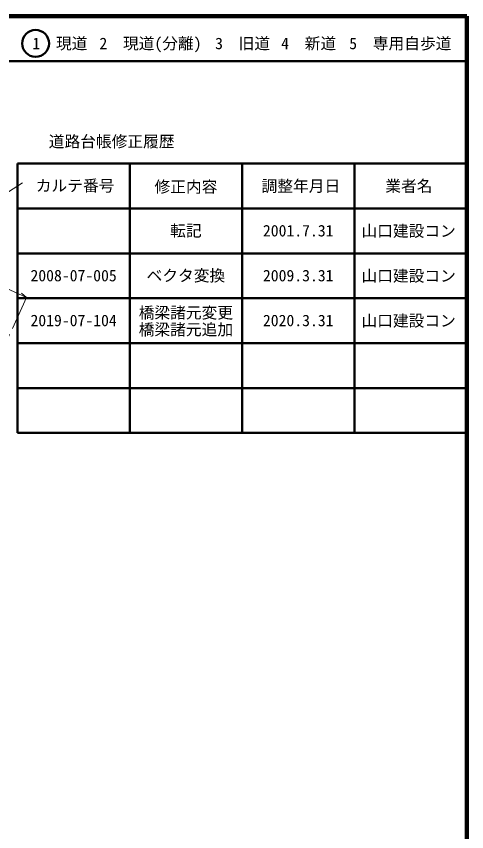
# Model space of a CAD drawing. Units: millimetres, scale not verified. Extents: x 40000 to 680000, y 20000 to 380000.
# Drawn here: x 579751 to 680000, y 198357 to 380000 of the extents above; entities that cross this region are included whole.
import ezdxf
from ezdxf.enums import TextEntityAlignment as Align

# ---------------------------------------------------------------- set-up
doc = ezdxf.new("R2010")
doc.units = ezdxf.units.MM
doc.header["$LTSCALE"] = 1000
doc.linetypes.add('CHAIN', pattern=[18.5, 12, -1.5, 3.5, -1.5])
for name, color, linetype, lineweight in [('M-BMK', 2, 'CHAIN', 13), ('M-BMK-SRVR', 3, 'Continuous', 13), ('M-STR-HTXT', 7, 'Continuous', 13), ('M-TTL', 2, 'Continuous', 140), ('M-TTL-FRAM', 2, 'Continuous', 50), ('M-TTL-LINE', 7, 'Continuous', 50)]:
    doc.layers.add(name, color=color, linetype=linetype, lineweight=lineweight)
doc.layers.add('M-TTL-TXT', color=7, linetype='Continuous')
doc.styles.add('ＭＳ ゴシック', font='')
doc.styles.get('ＭＳ ゴシック').set_extended_font_data('MS Gothic')

msp = doc.modelspace()

# ---------------------------------------------------------------- linework, layer by layer
at = {"layer": 'M-BMK'}
msp.add_line((555657, 260056), (582039, 317334), dxfattribs=at)
at = {"layer": 'M-BMK-SRVR'}
msp.add_line((581127, 342888), (560064, 329351), dxfattribs=at)
at = {"layer": 'M-STR-HTXT'}
for p, q in [((582039, 317334), (562749, 326218)), ((580887, 318295), (582039, 317334))]:
    msp.add_line(p, q, dxfattribs=at)
at = {"layer": 'M-TTL'}
for p, q in [((680000, 380000), (40000, 380000)), ((680000, 20000), (680000, 380000))]:
    msp.add_line(p, q, dxfattribs=at)
at = {"layer": 'M-TTL-FRAM'}
for p, q in [((580000, 347197), (580000, 287197)), ((580000, 347197), (680000, 347197)), ((580000, 287197), (680000, 287197))]:
    msp.add_line(p, q, dxfattribs=at)
at = {"layer": 'M-TTL-LINE'}
for p, q in [((40000, 370000), (680000, 370000)), ((605000, 347197), (605000, 287197)), ((630000, 347197), (630000, 287197)), ((655000, 347197), (655000, 287197)), ((580000, 337197), (680000, 337197)), ((580000, 327197), (680000, 327197)), ((580000, 317197), (680000, 317197)), ((580000, 307197), (680000, 307197)), ((580000, 297197), (680000, 297197))]:
    msp.add_line(p, q, dxfattribs=at)
msp.add_circle((584031, 373958), 3000, dxfattribs=at)

# ---------------------------------------------------------------- texts
at = {"layer": 'M-TTL-TXT', "style": 'ＭＳ ゴシック'}
for s, p in [('1\u3000現道', (589448, 373958)), ('2\u3000現道(分離)', (609619, 373958)), ('3\u3000旧道', (630121, 373958)), ('4\u3000新道', (644824, 373958)), ('5\u3000専用自歩道', (665228, 373958)), ('道路台帳修正履歴', (600968, 352113)), ('カルテ番号', (592839, 342277)), ('修正内容', (617509, 342023)), ('調整年月日', (643089, 342197)), ('業者名', (667134, 342197)), ('転記', (617500, 332245)), ('2001.7.31', (642500, 332245)), ('山口建設コン', (667077, 332189)), ('2008-07-005', (592500, 322245)), ('ベクタ変換', (617500, 322245)), ('2009.3.31', (642500, 322245)), ('山口建設コン', (667077, 322189)), ('橋梁諸元変更', (617500, 313979)), ('2019-07-104', (592500, 312245)), ('2020.3.31', (642500, 312245)), ('山口建設コン', (667077, 312189)), ('橋梁諸元追加', (617500, 310227))]:
    msp.add_text(s, height=2566, dxfattribs=at).set_placement(p, align=Align.MIDDLE_CENTER)

doc.saveas('drawing.dxf')
